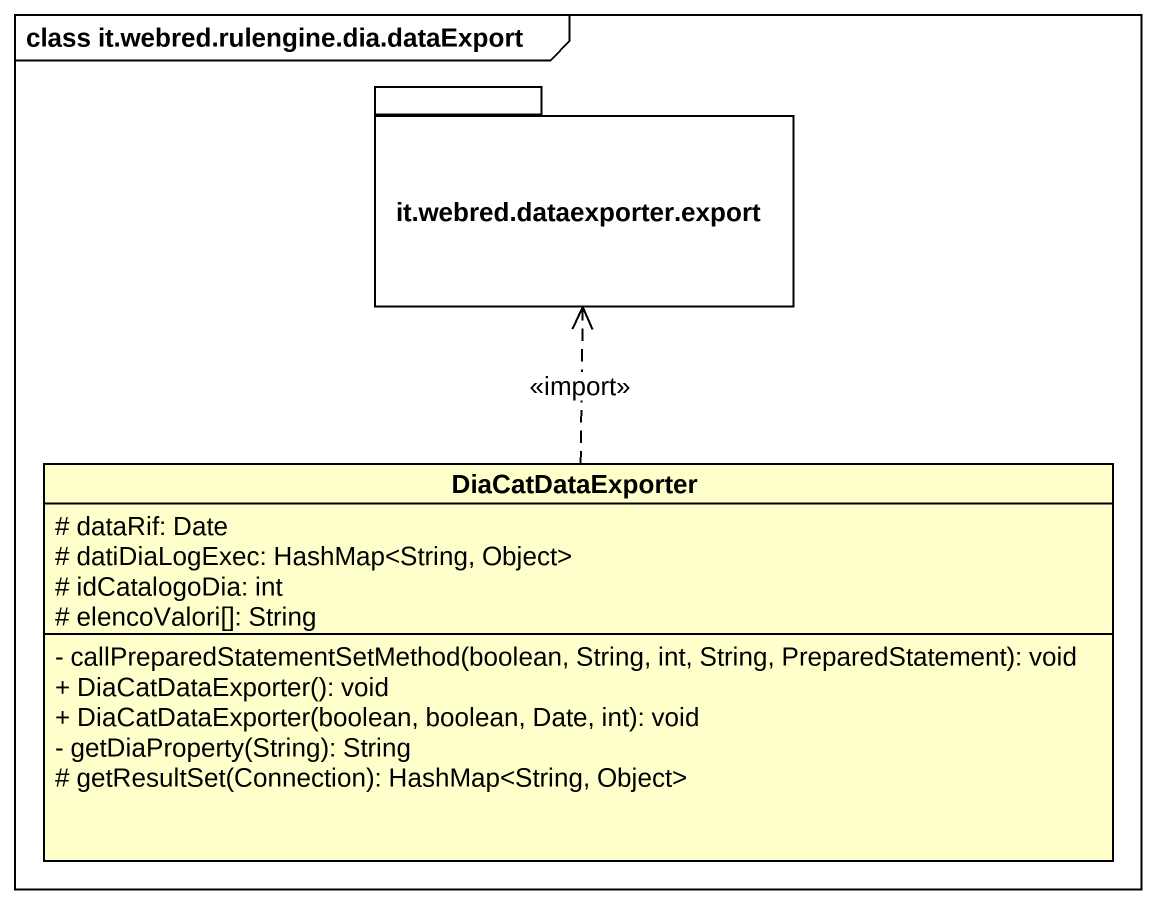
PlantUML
@startuml
mainframe class it.webred.rulengine.dia.dataExport
hide circle
hide empty members
skinparam classAttributeIconSize 0
package "it.webred.dataexporter.export" as it_webred_dataexporter {
}
class DiaCatDataExporter {
  # dataRif: Date
  # datiDiaLogExec: HashMap<String, Object>
  # idCatalogoDia: int
  # elencoValori[]: String
  - callPreparedStatementSetMethod(boolean, String, int, String, PreparedStatement): void
  + DiaCatDataExporter(): void
  + DiaCatDataExporter(boolean, boolean, Date, int): void
  - getDiaProperty(String): String
  # getResultSet(Connection): HashMap<String, Object>
}
DiaCatDataExporter .up.> it_webred_dataexporter : <<import>>
@enduml
